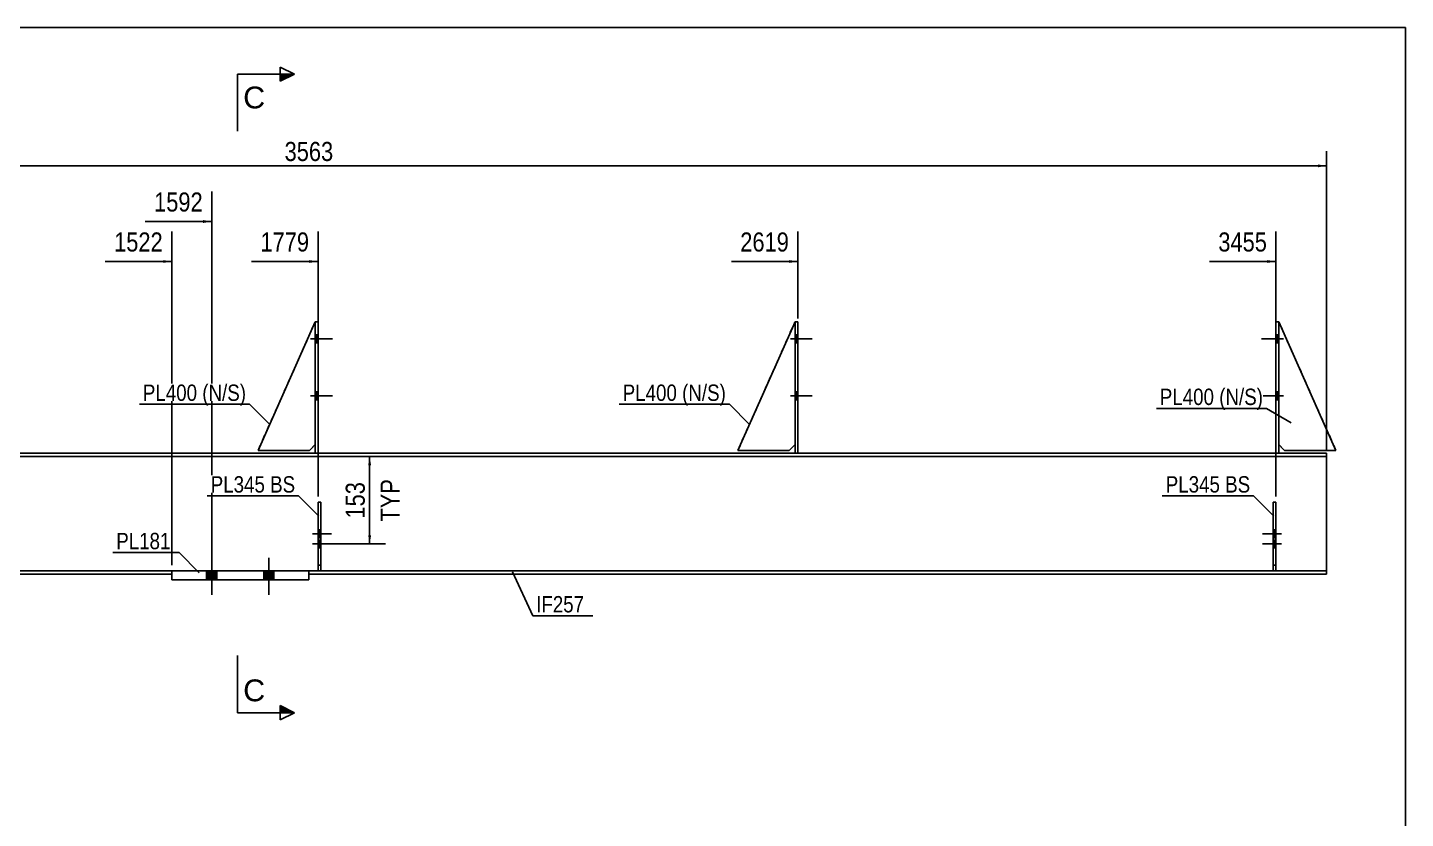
# Model space of a CAD drawing. Header units: millimetres. Extents: x -34 to 368, y -192 to 85.
# Drawn here: x 127 to 368.2, y -53.4 to 85.1 of the extents above; entities that cross this region are included whole.
import ezdxf

# ---------------------------------------------------------------- set-up
doc = ezdxf.new("R2010")
doc.units = ezdxf.units.MM
doc.linetypes.add('DXK_LINE_DOT1', pattern=[1.8814, 0.9407, -0.9407])
doc.linetypes.add('DXK_LINE_DOT2', pattern=[3.9198, 1.9599, -1.9599])
doc.styles.add('Arial', font='ARIAL.TTF', dxfattribs={"height": 0.2})
doc.styles.add('Arial Narrow', font='ARIALN.TTF', dxfattribs={"height": 0.2})

# ---------------------------------------------------------------- blocks, each defined once
blk = doc.blocks.new('Unknown-623544071-1210')
at = {"color": 5, "linetype": 'Continuous'}
for p, q in [((368.18, 85.14), (-31.82, 85.14)), ((368.18, -191.86), (368.18, 85.14))]:
    blk.add_line(p, q, dxfattribs=at)
blk = doc.blocks.new('Part-623544071-4066 - 1231')
at = {"color": 7, "linetype": 'DXK_LINE_DOT1'}
for p, q in [((177.82, 2), (177.82, -10)), ((178.32, 2), (177.82, 2)), ((178.32, -10), (178.32, 2)), ((177.82, -10), (178.32, -10))]:
    blk.add_line(p, q, dxfattribs=at)
blk = doc.blocks.new('Part-623544071-1456 - 1231')
at = {"color": 2, "linetype": 'Continuous'}
for p, q in [((261.32, 10.6), (261.32, 33.6)), ((261.32, 33.6), (261.82, 33.6)), ((261.82, 33.6), (261.82, 10.6)), ((261.82, 10.6), (261.32, 10.6))]:
    blk.add_line(p, q, dxfattribs=at)
blk = doc.blocks.new('Part-623544071-1437 - 1231')
at = {"color": 2, "linetype": 'Continuous'}
for p, q in [((346.01, 33.6), (345.51, 33.6)), ((345.51, 33.6), (345.51, 10.6)), ((346.01, 10.6), (346.01, 33.6)), ((345.51, 10.6), (346.01, 10.6))]:
    blk.add_line(p, q, dxfattribs=at)
blk = doc.blocks.new('Bolt-623544071-1500 - 1231')
at = {"linetype": 'Continuous'}
for points in [[(346.01, 29.93), (346.01, 31.33), (345.51, 31.33), (345.51, 29.93)], [(346.01, 29.93), (346.01, 31.33), (345.51, 31.33), (345.51, 29.93)], [(346.01, 29.93), (346.01, 31.33), (345.51, 31.33), (345.51, 29.93)], [(346.01, 19.93), (346.01, 21.33), (345.51, 21.33), (345.51, 19.93)], [(346.01, 19.93), (346.01, 21.33), (345.51, 21.33), (345.51, 19.93)], [(346.01, 19.93), (346.01, 21.33), (345.51, 21.33), (345.51, 19.93)]]:
    blk.add_hatch(color=3, dxfattribs=at).paths.add_polyline_path(points)
at = {"color": 3, "linetype": 'Continuous'}
for p, q in [((346.81, 30.63), (343.01, 30.63)), ((346.81, 30.63), (343.01, 30.63)), ((346.81, 30.63), (343.01, 30.63)), ((346.01, 31.33), (345.51, 31.33)), ((346.01, 31.33), (345.51, 31.33)), ((346.01, 31.33), (345.51, 31.33)), ((346.01, 29.93), (345.51, 29.93)), ((346.01, 29.93), (345.51, 29.93)), ((346.01, 29.93), (345.51, 29.93)), ((346.81, 20.63), (343.01, 20.63)), ((346.81, 20.63), (343.01, 20.63)), ((346.81, 20.63), (343.01, 20.63)), ((346.01, 21.33), (345.51, 21.33)), ((346.01, 21.33), (345.51, 21.33)), ((346.01, 21.33), (345.51, 21.33)), ((346.01, 19.93), (345.51, 19.93)), ((346.01, 19.93), (345.51, 19.93)), ((346.01, 19.93), (345.51, 19.93))]:
    blk.add_line(p, q, dxfattribs=at)
blk = doc.blocks.new('Part-623544071-1291 - 1231')
at = {"color": 2, "linetype": 'Continuous'}
for p, q in [((354.37, 10), (0, 10)), ((177.32, 10.6), (93.82, 10.6)), ((261.32, 10.6), (177.82, 10.6)), ((345.51, 10.6), (261.82, 10.6)), ((354.37, 10.6), (346.01, 10.6)), ((354.37, 10.6), (354.37, 10))]:
    blk.add_line(p, q, dxfattribs=at)
at = {"color": 7, "linetype": 'DXK_LINE_DOT1'}
blk.add_line((346.01, 10.6), (93.32, 10.6), dxfattribs=at)
blk = doc.blocks.new('Part-623544071-1494 - 1231')
at = {"color": 7, "linetype": 'DXK_LINE_DOT1'}
for p, q in [((0, 10), (354.37, 10)), ((345.01, -10), (10.32, -10)), ((354.37, -10), (345.51, -10))]:
    blk.add_line(p, q, dxfattribs=at)
at = {"color": 2, "linetype": 'Continuous'}
blk.add_line((354.37, 10), (354.37, -10), dxfattribs=at)
blk = doc.blocks.new('Part-623544071-1366 - 1231')
at = {"color": 2, "linetype": 'Continuous'}
for p, q in [((176.2, -10), (152.2, -10)), ((152.2, -11.6), (152.2, -10)), ((176.2, -11.6), (152.2, -11.6)), ((176.2, -11.6), (176.2, -10))]:
    blk.add_line(p, q, dxfattribs=at)
blk = doc.blocks.new('Part-623544071-1313 - 1231')
at = {"color": 2, "linetype": 'Continuous'}
for p, q in [((3.48, -10.6), (3.48, -10)), ((9.82, -10), (3.48, -10)), ((152.21, -10.6), (3.48, -10.6)), ((152.21, -10), (10.32, -10))]:
    blk.add_line(p, q, dxfattribs=at)
at = {"color": 7, "linetype": 'DXK_LINE_DOT1'}
for p, q in [((10.32, -10), (9.82, -10)), ((152.21, -10), (152.21, -10.6))]:
    blk.add_line(p, q, dxfattribs=at)
blk = doc.blocks.new('Bolt-623544071-1496 - 1231')
at = {"linetype": 'Continuous'}
for points in [[(160.1, -10), (158.3, -10), (158.3, -11.6), (160.1, -11.6)], [(160.1, -10), (158.3, -10), (158.3, -11.6), (160.1, -11.6)], [(170.1, -10), (168.3, -10), (168.3, -11.6), (170.1, -11.6)], [(170.1, -10), (168.3, -10), (168.3, -11.6), (170.1, -11.6)]]:
    blk.add_hatch(color=3, dxfattribs=at).paths.add_polyline_path(points)
at = {"color": 3, "linetype": 'Continuous'}
for p, q in [((159.2, -14.2), (159.2, -7.7)), ((159.2, -14.2), (159.2, -7.7)), ((169.2, -14.2), (169.2, -7.7)), ((169.2, -14.2), (169.2, -7.7)), ((158.3, -11.6), (158.3, -10)), ((158.3, -11.6), (158.3, -10)), ((160.1, -11.6), (160.1, -10)), ((160.1, -11.6), (160.1, -10)), ((168.3, -11.6), (168.3, -10)), ((168.3, -11.6), (168.3, -10)), ((170.1, -11.6), (170.1, -10)), ((170.1, -11.6), (170.1, -10))]:
    blk.add_line(p, q, dxfattribs=at)
blk = doc.blocks.new('Part-623544071-1438 - 1231')
at = {"color": 7, "linetype": 'DXK_LINE_DOT1'}
for p, q in [((345.01, -10), (345.01, 2)), ((345.01, 2), (345.51, 2)), ((345.51, -10), (345.51, 2)), ((345.01, -9), (345.51, -9)), ((345.51, -10), (345.01, -10))]:
    blk.add_line(p, q, dxfattribs=at)
blk = doc.blocks.new('Part-623544071-1439 - 1231')
at = {"color": 7, "linetype": 'DXK_LINE_DOT1'}
for p, q in [((346.01, 33.6), (346.01, 12.1)), ((356.01, 11.1), (346.01, 33.6)), ((346.01, 12.1), (347.01, 11.1)), ((347.01, 11.1), (356.01, 11.1))]:
    blk.add_line(p, q, dxfattribs=at)
blk = doc.blocks.new('Part-623544071-1449 - 1231')
at = {"color": 2, "linetype": 'Continuous'}
for p, q in [((177.32, 10.6), (177.32, 33.6)), ((177.32, 33.6), (177.82, 33.6)), ((177.82, 33.6), (177.82, 10.6)), ((177.82, 10.6), (177.32, 10.6))]:
    blk.add_line(p, q, dxfattribs=at)
blk = doc.blocks.new('Part-623544071-1450 - 1231')
at = {"color": 2, "linetype": 'Continuous'}
for p, q in [((177.82, -10), (177.82, 2)), ((177.82, 2), (178.32, 2)), ((178.32, 2), (178.32, -10)), ((178.32, -10), (177.82, -10))]:
    blk.add_line(p, q, dxfattribs=at)
at = {"color": 7, "linetype": 'DXK_LINE_DOT1'}
blk.add_line((177.82, -9), (178.32, -9), dxfattribs=at)
blk = doc.blocks.new('Part-623544071-1451 - 1231')
at = {"color": 7, "linetype": 'DXK_LINE_DOT1'}
for p, q in [((167.32, 11.1), (177.32, 33.6)), ((177.32, 33.6), (177.32, 12.1)), ((177.32, 12.1), (176.32, 11.1)), ((176.32, 11.1), (167.32, 11.1))]:
    blk.add_line(p, q, dxfattribs=at)
blk = doc.blocks.new('Part-623544071-1478 - 1231')
at = {"color": 2, "linetype": 'Continuous'}
for p, q in [((177.82, -10), (176.21, -10)), ((354.37, -10.6), (176.21, -10.6)), ((345.01, -10), (178.32, -10)), ((354.37, -10), (345.51, -10)), ((354.37, -10.6), (354.37, -10))]:
    blk.add_line(p, q, dxfattribs=at)
at = {"color": 7, "linetype": 'DXK_LINE_DOT1'}
for p, q in [((176.21, -10.6), (176.21, -10)), ((178.32, -10), (177.82, -10)), ((345.51, -10), (345.01, -10))]:
    blk.add_line(p, q, dxfattribs=at)
blk = doc.blocks.new('Part-623544071-4081 - 1231')
at = {"color": 2, "linetype": 'Continuous'}
for p, q in [((251.32, 11.1), (261.32, 33.6)), ((261.32, 12.1), (260.32, 11.1)), ((260.32, 11.1), (251.32, 11.1))]:
    blk.add_line(p, q, dxfattribs=at)
blk = doc.blocks.new('Bolt-623544071-1504 - 1231')
at = {"linetype": 'Continuous'}
for points in [[(177.82, 29.93), (177.82, 31.33), (177.32, 31.33), (177.32, 29.93)], [(177.82, 29.93), (177.82, 31.33), (177.32, 31.33), (177.32, 29.93)], [(177.82, 29.93), (177.82, 31.33), (177.32, 31.33), (177.32, 29.93)], [(177.82, 19.93), (177.82, 21.33), (177.32, 21.33), (177.32, 19.93)], [(177.82, 19.93), (177.82, 21.33), (177.32, 21.33), (177.32, 19.93)], [(177.82, 19.93), (177.82, 21.33), (177.32, 21.33), (177.32, 19.93)]]:
    blk.add_hatch(color=3, dxfattribs=at).paths.add_polyline_path(points)
at = {"color": 3, "linetype": 'Continuous'}
for p, q in [((176.52, 30.63), (180.32, 30.63)), ((176.52, 30.63), (180.32, 30.63)), ((176.52, 30.63), (180.32, 30.63)), ((177.32, 31.33), (177.82, 31.33)), ((177.32, 31.33), (177.82, 31.33)), ((177.32, 31.33), (177.82, 31.33)), ((177.32, 29.93), (177.82, 29.93)), ((177.32, 29.93), (177.82, 29.93)), ((177.32, 29.93), (177.82, 29.93)), ((176.52, 20.63), (180.32, 20.63)), ((176.52, 20.63), (180.32, 20.63)), ((176.52, 20.63), (180.32, 20.63)), ((177.32, 21.33), (177.82, 21.33)), ((177.32, 21.33), (177.82, 21.33)), ((177.32, 21.33), (177.82, 21.33)), ((177.32, 19.93), (177.82, 19.93)), ((177.32, 19.93), (177.82, 19.93)), ((177.32, 19.93), (177.82, 19.93))]:
    blk.add_line(p, q, dxfattribs=at)
blk = doc.blocks.new('Bolt-623544071-1507 - 1231')
at = {"linetype": 'Continuous'}
for points in [[(261.82, 29.93), (261.82, 31.33), (261.32, 31.33), (261.32, 29.93)], [(261.82, 29.93), (261.82, 31.33), (261.32, 31.33), (261.32, 29.93)], [(261.82, 29.93), (261.82, 31.33), (261.32, 31.33), (261.32, 29.93)], [(261.82, 19.93), (261.82, 21.33), (261.32, 21.33), (261.32, 19.93)], [(261.82, 19.93), (261.82, 21.33), (261.32, 21.33), (261.32, 19.93)], [(261.82, 19.93), (261.82, 21.33), (261.32, 21.33), (261.32, 19.93)]]:
    blk.add_hatch(color=3, dxfattribs=at).paths.add_polyline_path(points)
at = {"color": 3, "linetype": 'Continuous'}
for p, q in [((260.52, 30.63), (264.32, 30.63)), ((260.52, 30.63), (264.32, 30.63)), ((260.52, 30.63), (264.32, 30.63)), ((261.32, 31.33), (261.82, 31.33)), ((261.32, 31.33), (261.82, 31.33)), ((261.32, 31.33), (261.82, 31.33)), ((261.32, 29.93), (261.82, 29.93)), ((261.32, 29.93), (261.82, 29.93)), ((261.32, 29.93), (261.82, 29.93)), ((260.52, 20.63), (264.32, 20.63)), ((260.52, 20.63), (264.32, 20.63)), ((260.52, 20.63), (264.32, 20.63)), ((261.32, 21.33), (261.82, 21.33)), ((261.32, 21.33), (261.82, 21.33)), ((261.32, 21.33), (261.82, 21.33)), ((261.32, 19.93), (261.82, 19.93)), ((261.32, 19.93), (261.82, 19.93)), ((261.32, 19.93), (261.82, 19.93))]:
    blk.add_line(p, q, dxfattribs=at)
blk = doc.blocks.new('Part-623544071-4070 - 1231')
at = {"color": 2, "linetype": 'Continuous'}
for p, q in [((345.01, -10), (345.01, 2)), ((345.01, 2), (345.51, 2)), ((345.51, -10), (345.51, 2)), ((345.51, -10), (345.01, -10))]:
    blk.add_line(p, q, dxfattribs=at)
blk = doc.blocks.new('Part-623544071-4073 - 1231')
at = {"color": 7, "linetype": 'DXK_LINE_DOT1'}
for p, q in [((251.32, 11.1), (261.32, 33.6)), ((261.32, 33.6), (261.32, 12.1)), ((261.32, 12.1), (260.32, 11.1)), ((260.32, 11.1), (251.32, 11.1))]:
    blk.add_line(p, q, dxfattribs=at)
blk = doc.blocks.new('Part-623544071-4077 - 1231')
at = {"color": 2, "linetype": 'Continuous'}
for p, q in [((356.01, 11.1), (346.01, 33.6)), ((347.01, 11.1), (346.01, 12.1)), ((356.01, 11.1), (347.01, 11.1))]:
    blk.add_line(p, q, dxfattribs=at)
blk = doc.blocks.new('Part-623544071-4078 - 1231')
at = {"color": 2, "linetype": 'Continuous'}
for p, q in [((167.32, 11.1), (177.32, 33.6)), ((177.32, 12.1), (176.32, 11.1)), ((176.32, 11.1), (167.32, 11.1))]:
    blk.add_line(p, q, dxfattribs=at)
blk = doc.blocks.new('Bolt-623544071-4082 - 1231')
at = {"color": 3, "linetype": 'DXK_LINE_DOT2'}
for p, q in [((346.46, -3.51), (343.16, -3.51)), ((345.51, -2.81), (345.01, -2.81)), ((345.51, -4.21), (345.01, -4.21)), ((345.51, -4.6), (345.01, -4.6)), ((346.46, -5.3), (343.16, -5.3)), ((345.51, -6), (345.01, -6))]:
    blk.add_line(p, q, dxfattribs=at)
blk = doc.blocks.new('Bolt-623544071-4085 - 1231')
at = {"linetype": 'Continuous'}
for points in [[(177.82, -2.81), (177.82, -4.21), (178.32, -4.21), (178.32, -2.81)], [(177.82, -4.6), (177.82, -6), (178.32, -6), (178.32, -4.6)]]:
    blk.add_hatch(color=3, dxfattribs=at).paths.add_polyline_path(points)
at = {"color": 3, "linetype": 'Continuous'}
for p, q in [((176.87, -3.51), (180.17, -3.51)), ((177.82, -2.81), (178.32, -2.81)), ((177.82, -4.21), (178.32, -4.21)), ((177.82, -4.6), (178.32, -4.6)), ((176.87, -5.3), (180.17, -5.3)), ((177.82, -6), (178.32, -6))]:
    blk.add_line(p, q, dxfattribs=at)
blk = doc.blocks.new('Bolt-623544071-4091 - 1231')
at = {"color": 3, "linetype": 'DXK_LINE_DOT2'}
for p, q in [((176.87, -3.51), (180.17, -3.51)), ((177.82, -2.81), (178.32, -2.81)), ((177.82, -4.21), (178.32, -4.21)), ((177.82, -4.6), (178.32, -4.6)), ((176.87, -5.3), (180.17, -5.3)), ((177.82, -6), (178.32, -6))]:
    blk.add_line(p, q, dxfattribs=at)
blk = doc.blocks.new('Bolt-623544071-4094 - 1231')
at = {"linetype": 'Continuous'}
for points in [[(345.51, -4.21), (345.51, -2.81), (345.01, -2.81), (345.01, -4.21)], [(345.51, -6), (345.51, -4.6), (345.01, -4.6), (345.01, -6)]]:
    blk.add_hatch(color=3, dxfattribs=at).paths.add_polyline_path(points)
at = {"color": 3, "linetype": 'Continuous'}
for p, q in [((346.46, -3.51), (343.16, -3.51)), ((345.51, -2.81), (345.01, -2.81)), ((345.51, -4.21), (345.01, -4.21)), ((345.51, -4.6), (345.01, -4.6)), ((346.46, -5.3), (343.16, -5.3)), ((345.51, -6), (345.01, -6))]:
    blk.add_line(p, q, dxfattribs=at)
blk = doc.blocks.new('StraightDimension-623544071-1593 - 1231')
at = {"linetype": 'Continuous'}
for points in [[(186.6, 8.5), (186.85, 10), (187.1, 8.5)], [(187.1, -3.8), (186.85, -5.3), (186.6, -3.8)]]:
    blk.add_hatch(color=4, dxfattribs=at).paths.add_polyline_path(points)
at = {"color": 4, "linetype": 'Continuous'}
for p, q in [((186.18, 10), (184.25, 10)), ((186.85, -5.3), (186.85, 10)), ((180.25, -5.3), (189.65, -5.3))]:
    blk.add_line(p, q, dxfattribs=at)
at = {"color": 0}
blk.add_wipeout([(186.7, 6.25), (181.8, 6.25), (181.8, -1.55), (186.7, -1.55)], dxfattribs=at)
at = {"color": 4, "style": 'Arial Narrow'}
blk.add_text('153', height=3.34, rotation=90.0002, dxfattribs=at).set_placement((186, -0.85))
at = {"color": 0, "linetype": 'Continuous'}
blk.add_wipeout([(192.8, 6.78), (187.9, 6.78), (187.9, -2.08), (192.8, -2.08)], dxfattribs=at)
at = {"color": 4, "linetype": 'Continuous', "style": 'Arial Narrow'}
blk.add_text('TYP', height=3.34, rotation=90.0002, dxfattribs=at).set_placement((192.1, -1.38))
blk = doc.blocks.new('StraightDimension-623544071-5709 - 1231')
at = {"linetype": 'Continuous'}
blk.add_hatch(color=4, dxfattribs=at).paths.add_polyline_path([(352.87, 61.17), (354.37, 60.92), (352.87, 60.67)])
at = {"color": 4, "linetype": 'Continuous'}
for p, q in [((354.37, 11), (354.37, 63.52)), ((-1.91, 60.92), (354.37, 60.92))]:
    blk.add_line(p, q, dxfattribs=at)
at = {"color": 0}
blk.add_wipeout([(181.19, 61.07), (181.19, 65.97), (171.26, 65.97), (171.26, 61.07)], dxfattribs=at)
at = {"color": 4, "style": 'Arial Narrow'}
blk.add_text('3563', height=3.34, dxfattribs=at).set_placement((171.96, 61.77))
blk = doc.blocks.new('StraightDimension-623544071-6930 - 1231')
at = {"linetype": 'Continuous'}
blk.add_hatch(color=4, dxfattribs=at).paths.add_polyline_path([(344.01, 44.42), (345.51, 44.17), (344.01, 43.92)])
at = {"color": 4, "linetype": 'Continuous'}
for p, q in [((345.51, 3), (345.51, 49.42)), ((333.85, 44.17), (345.51, 44.17))]:
    blk.add_line(p, q, dxfattribs=at)
at = {"color": 0}
blk.add_wipeout([(344.65, 45.22), (344.65, 50.12), (334.72, 50.12), (334.72, 45.22)], dxfattribs=at)
at = {"color": 4, "style": 'Arial Narrow'}
blk.add_text('3455', height=3.34, dxfattribs=at).set_placement((335.42, 45.92))
blk = doc.blocks.new('StraightDimension-623544071-6931 - 1231')
at = {"linetype": 'Continuous'}
blk.add_hatch(color=4, dxfattribs=at).paths.add_polyline_path([(260.32, 44.42), (261.82, 44.17), (260.32, 43.92)])
at = {"color": 4, "linetype": 'Continuous'}
for p, q in [((261.82, 34.2), (261.82, 49.42)), ((250.17, 44.17), (261.82, 44.17))]:
    blk.add_line(p, q, dxfattribs=at)
at = {"color": 0}
blk.add_wipeout([(260.96, 45.22), (260.96, 50.12), (251.03, 50.12), (251.03, 45.22)], dxfattribs=at)
at = {"color": 4, "style": 'Arial Narrow'}
blk.add_text('2619', height=3.34, dxfattribs=at).set_placement((251.73, 45.92))
blk = doc.blocks.new('StraightDimension-623544071-6932 - 1231')
at = {"linetype": 'Continuous'}
blk.add_hatch(color=4, dxfattribs=at).paths.add_polyline_path([(176.32, 44.42), (177.82, 44.17), (176.32, 43.92)])
at = {"color": 4, "linetype": 'Continuous'}
for p, q in [((177.82, 3), (177.82, 49.42)), ((166.16, 44.17), (177.82, 44.17))]:
    blk.add_line(p, q, dxfattribs=at)
at = {"color": 0}
blk.add_wipeout([(176.96, 45.22), (176.96, 50.12), (167.03, 50.12), (167.03, 45.22)], dxfattribs=at)
at = {"color": 4, "style": 'Arial Narrow'}
blk.add_text('1779', height=3.34, dxfattribs=at).set_placement((167.73, 45.92))
blk = doc.blocks.new('StraightDimension-623544071-6933 - 1231')
at = {"linetype": 'Continuous'}
blk.add_hatch(color=4, dxfattribs=at).paths.add_polyline_path([(157.7, 51.42), (159.2, 51.17), (157.7, 50.92)])
at = {"color": 4, "linetype": 'Continuous'}
for p, q in [((159.2, -7.85), (159.2, 56.42)), ((147.55, 51.17), (159.2, 51.17))]:
    blk.add_line(p, q, dxfattribs=at)
at = {"color": 0}
blk.add_wipeout([(158.34, 52.22), (158.34, 57.12), (148.41, 57.12), (148.41, 52.22)], dxfattribs=at)
at = {"color": 4, "style": 'Arial Narrow'}
blk.add_text('1592', height=3.34, dxfattribs=at).set_placement((149.11, 52.92))
blk = doc.blocks.new('StraightDimension-623544071-6934 - 1231')
at = {"linetype": 'Continuous'}
blk.add_hatch(color=4, dxfattribs=at).paths.add_polyline_path([(150.71, 44.42), (152.21, 44.17), (150.71, 43.92)])
at = {"color": 4, "linetype": 'Continuous'}
for p, q in [((152.21, -9), (152.21, 49.42)), ((140.55, 44.17), (152.21, 44.17))]:
    blk.add_line(p, q, dxfattribs=at)
at = {"color": 0}
blk.add_wipeout([(151.34, 45.22), (151.34, 50.12), (141.41, 50.12), (141.41, 45.22)], dxfattribs=at)
at = {"color": 4, "style": 'Arial Narrow'}
blk.add_text('1522', height=3.34, dxfattribs=at).set_placement((142.11, 45.92))
blk = doc.blocks.new('Mark-623544071-5581 - 1231')
at = {"color": 0}
blk.add_wipeout([(240.65, 19.76), (240.65, 22.76), (231.15, 22.76), (231.15, 19.76)], dxfattribs=at)
blk.add_wipeout([(240.65, 19.76), (240.65, 22.76), (231.15, 22.76), (231.15, 19.76)], dxfattribs=at)
blk.add_wipeout([(249.22, 19.76), (249.22, 22.76), (241.55, 22.76), (241.55, 19.76)], dxfattribs=at)
blk.add_wipeout([(249.22, 19.76), (249.22, 22.76), (241.55, 22.76), (241.55, 19.76)], dxfattribs=at)
at = {"color": 7, "linetype": 'Continuous'}
for p in [(230.55, 19.16), (253.35, 15.63)]:
    blk.add_line(p, (249.82, 19.16), dxfattribs=at)
at = {"color": 3, "style": 'Arial Narrow'}
for s, p in [('PL400', (231.15, 19.76)), ('(N/', (241.55, 19.76)), ('S)', (245.93, 19.76))]:
    blk.add_text(s, height=2.863, dxfattribs=at).set_placement(p)
blk = doc.blocks.new('Mark-623544071-5563 - 1231')
at = {"color": 0}
blk.add_wipeout([(224.41, -17.28), (224.41, -14.28), (216, -14.28), (216, -17.28)], dxfattribs=at)
blk.add_wipeout([(224.41, -17.28), (224.41, -14.28), (216, -14.28), (216, -17.28)], dxfattribs=at)
at = {"color": 7, "linetype": 'Continuous'}
for p, q in [((211.87, -10.15), (215.4, -17.88)), ((215.4, -17.88), (225.91, -17.88))]:
    blk.add_line(p, q, dxfattribs=at)
at = {"color": 3, "style": 'Arial Narrow'}
blk.add_text('IF257', height=2.863, dxfattribs=at).set_placement((216, -17.28))
blk = doc.blocks.new('MarkSet-623544071-5512 - 1231')
at = {"color": 0}
blk.add_wipeout([(168.53, 3.71), (168.53, 6.71), (159.03, 6.71), (159.03, 3.71)], dxfattribs=at)
blk.add_wipeout([(168.53, 3.71), (168.53, 6.71), (159.03, 6.71), (159.03, 3.71)], dxfattribs=at)
blk.add_wipeout([(173.82, 3.71), (173.82, 6.71), (169.43, 6.71), (169.43, 3.71)], dxfattribs=at)
blk.add_wipeout([(173.82, 3.71), (173.82, 6.71), (169.43, 6.71), (169.43, 3.71)], dxfattribs=at)
at = {"color": 7, "linetype": 'Continuous'}
for p in [(158.43, 3.11), (177.95, -0.43)]:
    blk.add_line(p, (174.42, 3.11), dxfattribs=at)
at = {"color": 3, "style": 'Arial Narrow'}
for s, p in [('PL345', (159.03, 3.71)), ('BS', (169.43, 3.71))]:
    blk.add_text(s, height=2.863, dxfattribs=at).set_placement(p)
blk = doc.blocks.new('SectionMark-623544071-1788 - 1231')
at = {"linetype": 'Continuous'}
for points in [[(171.21, 75.73), (171.21, 76.98), (173.71, 76.98)], [(171.21, -34.84), (171.21, -33.59), (173.71, -34.84)]]:
    blk.add_hatch(color=30, dxfattribs=at).paths.add_polyline_path(points)
at = {"color": 30, "linetype": 'Continuous'}
for p, q in [((171.21, 75.73), (171.21, 78.23)), ((171.21, 78.23), (173.71, 76.98)), ((163.71, 76.98), (173.71, 76.98)), ((173.71, 76.98), (171.21, 75.73)), ((173.71, -34.84), (171.21, -33.59)), ((171.21, -33.59), (171.21, -36.09)), ((163.71, -34.84), (173.71, -34.84)), ((173.71, -34.84), (171.21, -36.09))]:
    blk.add_line(p, q, dxfattribs=at)
at = {"color": 0, "linetype": 'Continuous'}
for points in [[(168.56, 70.98), (168.56, 74.98), (164.71, 74.98), (164.71, 70.98)], [(168.56, -32.84), (168.56, -28.84), (164.71, -28.84), (164.71, -32.84)]]:
    blk.add_wipeout(points, dxfattribs=at)
at = {"color": 30, "linetype": 'Continuous'}
for p, q in [((163.71, 76.98), (163.71, 66.98)), ((163.71, -34.84), (163.71, -24.84))]:
    blk.add_line(p, q, dxfattribs=at)
at = {"color": 96, "linetype": 'Continuous', "style": 'Arial'}
for p in [(164.71, 70.98), (164.71, -32.84)]:
    blk.add_text('C', height=3.82, dxfattribs=at).set_placement(p)
blk = doc.blocks.new('MarkSet-623544071-5523 - 1231')
at = {"color": 0}
blk.add_wipeout([(335.72, 3.71), (335.72, 6.71), (326.22, 6.71), (326.22, 3.71)], dxfattribs=at)
blk.add_wipeout([(335.72, 3.71), (335.72, 6.71), (326.22, 6.71), (326.22, 3.71)], dxfattribs=at)
blk.add_wipeout([(341, 3.71), (341, 6.71), (336.62, 6.71), (336.62, 3.71)], dxfattribs=at)
blk.add_wipeout([(341, 3.71), (341, 6.71), (336.62, 6.71), (336.62, 3.71)], dxfattribs=at)
at = {"color": 7, "linetype": 'Continuous'}
for p in [(325.62, 3.11), (345.14, -0.43)]:
    blk.add_line(p, (341.6, 3.11), dxfattribs=at)
at = {"color": 3, "style": 'Arial Narrow'}
for s, p in [('PL345', (326.22, 3.71)), ('BS', (336.62, 3.71))]:
    blk.add_text(s, height=2.863, dxfattribs=at).set_placement(p)
blk = doc.blocks.new('Mark-623544071-5560 - 1231')
at = {"color": 7, "linetype": 'Continuous'}
blk.add_line((157.03, -10.35), (153.5, -6.81), dxfattribs=at)
at = {"color": 0}
blk.add_wipeout([(152, -6.21), (152, -3.21), (142.49, -3.21), (142.49, -6.21)], dxfattribs=at)
blk.add_wipeout([(152, -6.21), (152, -3.21), (142.49, -3.21), (142.49, -6.21)], dxfattribs=at)
at = {"color": 7, "linetype": 'Continuous'}
blk.add_line((141.89, -6.81), (153.5, -6.81), dxfattribs=at)
at = {"color": 3, "style": 'Arial Narrow'}
blk.add_text('PL181', height=2.863, dxfattribs=at).set_placement((142.49, -6.21))
blk = doc.blocks.new('Mark-623544071-5569 - 1231')
at = {"color": 0}
blk.add_wipeout([(334.68, 19.04), (334.68, 22.04), (325.18, 22.04), (325.18, 19.04)], dxfattribs=at)
blk.add_wipeout([(334.68, 19.04), (334.68, 22.04), (325.18, 22.04), (325.18, 19.04)], dxfattribs=at)
blk.add_wipeout([(343.25, 19.04), (343.25, 22.04), (335.58, 22.04), (335.58, 19.04)], dxfattribs=at)
blk.add_wipeout([(343.25, 19.04), (343.25, 22.04), (335.58, 22.04), (335.58, 19.04)], dxfattribs=at)
at = {"color": 7, "linetype": 'Continuous'}
for p in [(324.58, 18.44), (348.18, 15.94)]:
    blk.add_line(p, (343.85, 18.44), dxfattribs=at)
at = {"color": 3, "style": 'Arial Narrow'}
for s, p in [('PL400', (325.18, 19.04)), ('(N/', (335.58, 19.04)), ('S)', (339.96, 19.04))]:
    blk.add_text(s, height=2.863, dxfattribs=at).set_placement(p)
blk = doc.blocks.new('Mark-623544071-5572 - 1231')
at = {"color": 0}
blk.add_wipeout([(156.65, 19.76), (156.65, 22.76), (147.15, 22.76), (147.15, 19.76)], dxfattribs=at)
blk.add_wipeout([(156.65, 19.76), (156.65, 22.76), (147.15, 22.76), (147.15, 19.76)], dxfattribs=at)
blk.add_wipeout([(165.22, 19.76), (165.22, 22.76), (157.55, 22.76), (157.55, 19.76)], dxfattribs=at)
blk.add_wipeout([(165.22, 19.76), (165.22, 22.76), (157.55, 22.76), (157.55, 19.76)], dxfattribs=at)
at = {"color": 7, "linetype": 'Continuous'}
for p in [(146.55, 19.16), (169.35, 15.63)]:
    blk.add_line(p, (165.82, 19.16), dxfattribs=at)
at = {"color": 3, "style": 'Arial Narrow'}
for s, p in [('PL400', (147.15, 19.76)), ('(N/', (157.55, 19.76)), ('S)', (161.93, 19.76))]:
    blk.add_text(s, height=2.863, dxfattribs=at).set_placement(p)

msp = doc.modelspace()

# ---------------------------------------------------------------- block references
for name in ['Unknown-623544071-1210', 'Part-623544071-1451 - 1231', 'Part-623544071-4078 - 1231', 'Part-623544071-1449 - 1231', 'Part-623544071-4081 - 1231', 'Part-623544071-4073 - 1231', 'Part-623544071-1456 - 1231', 'Part-623544071-1437 - 1231', 'Part-623544071-1439 - 1231', 'Part-623544071-4077 - 1231', 'Bolt-623544071-1504 - 1231', 'Bolt-623544071-1507 - 1231', 'Bolt-623544071-1500 - 1231', 'Part-623544071-1291 - 1231', 'Part-623544071-1494 - 1231', 'Part-623544071-4066 - 1231', 'Part-623544071-1450 - 1231', 'Part-623544071-1438 - 1231', 'Part-623544071-4070 - 1231', 'Bolt-623544071-4085 - 1231', 'Bolt-623544071-4091 - 1231', 'Bolt-623544071-4082 - 1231', 'Bolt-623544071-4094 - 1231', 'Bolt-623544071-1496 - 1231', 'Part-623544071-1313 - 1231', 'Part-623544071-1366 - 1231', 'Part-623544071-1478 - 1231']:
    msp.add_blockref(name, (0, 0))

# ---------------------------------------------------------------- next in the draw order: block references
for name in ['StraightDimension-623544071-1593 - 1231', 'Mark-623544071-5563 - 1231']:
    msp.add_blockref(name, (0, 0))

# ---------------------------------------------------------------- next in the draw order: block references
msp.add_blockref('StraightDimension-623544071-5709 - 1231', (0, 0))

# ---------------------------------------------------------------- next in the draw order: block references
for name in ['StraightDimension-623544071-6933 - 1231', 'StraightDimension-623544071-6932 - 1231', 'StraightDimension-623544071-6931 - 1231', 'StraightDimension-623544071-6930 - 1231', 'Mark-623544071-5581 - 1231']:
    msp.add_blockref(name, (0, 0))

# ---------------------------------------------------------------- next in the draw order: block references
for name in ['StraightDimension-623544071-6934 - 1231', 'Mark-623544071-5569 - 1231', 'MarkSet-623544071-5512 - 1231', 'MarkSet-623544071-5523 - 1231']:
    msp.add_blockref(name, (0, 0))

# ---------------------------------------------------------------- next in the draw order: block references
for name in ['SectionMark-623544071-1788 - 1231', 'Mark-623544071-5560 - 1231']:
    msp.add_blockref(name, (0, 0))

# ---------------------------------------------------------------- next in the draw order: block references
msp.add_blockref('Mark-623544071-5572 - 1231', (0, 0))

doc.saveas('drawing.dxf')
